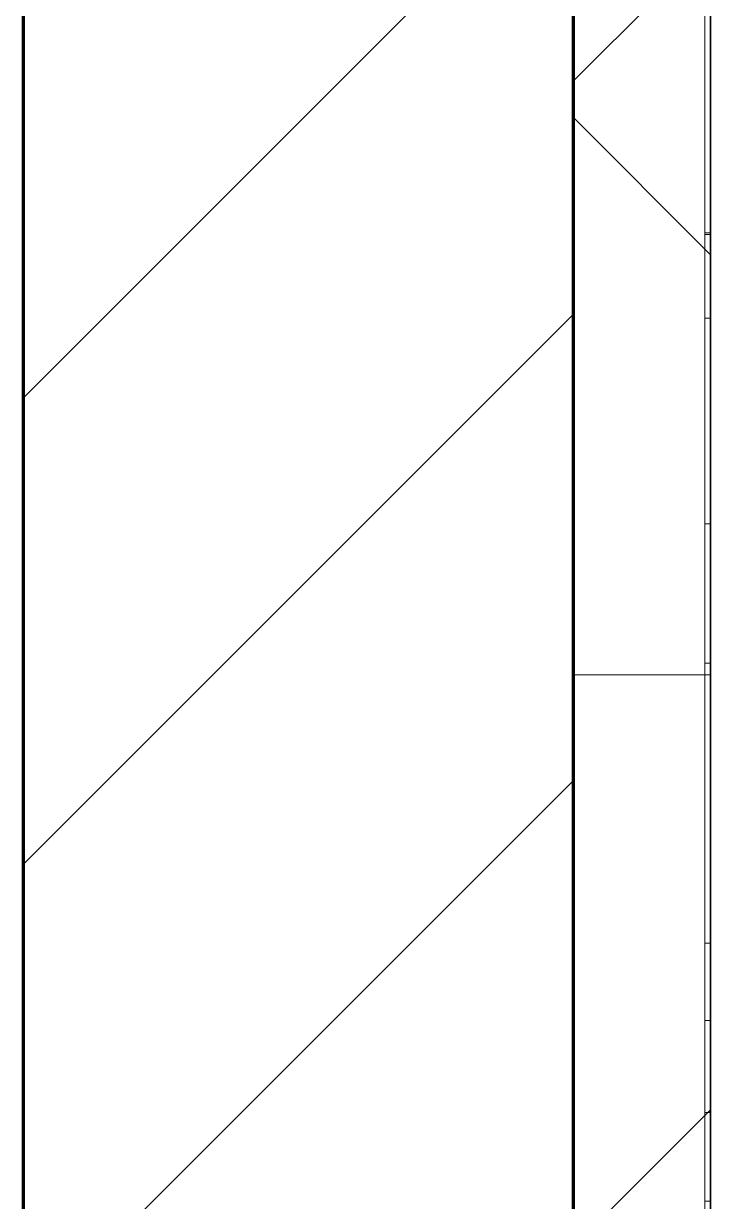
# Model space of a CAD drawing. Header units: millimetres. Extents: x -920231 to -841213, y -17301 to 22361.
# Drawn here: x -871207.4 to -870957.4, y 6387.4 to 6816 of the extents above; entities that cross this region are included whole.
import ezdxf

# ---------------------------------------------------------------- set-up
doc = ezdxf.new("R2010")
doc.units = ezdxf.units.MM
for name, color, linetype, lineweight in [('A-GLAZ-CURT', 2, 'Continuous', 9), ('A-WALL', 5, 'Continuous', 35), ('A-WALL-FNSH', 2, 'Continuous', 35), ('A-WALL-PATT', 1, 'Continuous', 35)]:
    doc.layers.add(name, color=color, linetype=linetype, lineweight=lineweight)

# ---------------------------------------------------------------- blocks, each defined once
blk = doc.blocks.new('PPLS-PP19_Custom Tile Pattern - Custom Tile Pattern-V55-4230-01 ENLARGED MULTI-PURPOSE LEVEL - REFLECTED CEILING PLAN - SHEET 1')
at = {"layer": 'A-GLAZ-CURT'}
for p, q in [((34.85, 0), (139.22, 0)), ((139.22, 0), (139.22, -2)), ((170.29, 0), (245.04, 0)), ((170.29, -2), (170.29, 0)), ((195.99, 0), (213.31, 0)), ((213.31, 0), (195.99, 0)), ((230.06, 0), (300, 0)), ((245.04, 0), (245.04, -2)), ((295.8, 0), (300, 0)), ((295.8, -2), (295.8, 0)), ((300, 0), (300, -2)), ((-300, -2), (300, -2)), ((139.22, -2), (34.85, -2)), ((139.77, 0), (139.77, -2)), ((245.04, -2), (170.29, -2)), ((300, -2), (295.8, -2)), ((300, -2), (300, -50)), ((300, -50), (-300, -50))]:
    blk.add_line(p, q, dxfattribs=at)
for points, knots in [([(76.63, 0), (74.8, 0), (67.65, 0), (53.52, 0), (37, 0), (24.07, 0), (12.82, 0), (-2.9, 0), (-20.62, 0), (-32.81, 0), (-44.85, 0), (-51.43, 0), (-51.79, 0)], [-3095.572228, -3095.572228, -3095.572228, -3095.572228, -2950.589685, -2634.532728, -2313.748533, -2106.613311, -1925.670641, -1617.263037, -1290.787923, -1039.307308, -819.71621, -644.910881, -644.910881, -644.910881, -644.910881]), ([(-36.78, 0), (-32.43, 0), (-19.22, 0), (8.83, 0), (43.36, 0), (70.92, 0), (82.12, 0), (83.66, 0)], [-6191.144455, -6191.144455, -6191.144455, -6191.144455, -5862.463379, -5340.621928, -4573.028122, -4094.177415, -3869.465285, -3869.465285, -3869.465285, -3869.465285]), ([(70.61, 0), (66.16, 0), (55.8, 0), (39.61, 0), (24.74, 0), (2.64, 0), (-17.84, 0), (-30.57, 0), (-31.82, 0), (-32, 0)], [-4647.237329, -4647.237329, -4647.237329, -4647.237329, -4326.416877, -4098.545751, -3766.694881, -3333.063701, -2994.501669, -2698.150104, -2614.070998, -2614.070998, -2614.070998, -2614.070998]), ([(-15.19, 0), (-13.07, 0), (7.48, 0), (42.82, 0), (88.72, 0), (120.63, 0), (138.28, 0), (138.53, 0)], [-461.142613, -461.142613, -461.142613, -461.142613, -429.606584, -390.253598, -346.313304, -291.370682, -290.5735, -290.5735, -290.5735, -290.5735]), ([(103.09, 0), (101.08, 0), (86.31, 0), (63.34, 0), (35.84, 0), (18.55, 0), (11.55, 0), (9.01, 0)], [-375.435014, -375.435014, -375.435014, -375.435014, -369.147452, -330.153101, -307.516438, -285.83788, -269.307637, -269.307637, -269.307637, -269.307637]), ([(114.39, 0), (114.2, 0), (112.08, 0), (105.42, 0), (92.38, 0), (85.59, 0), (74.4, 0), (62.26, 0), (51.85, 0), (43.81, 0), (29.53, 0), (20.67, 0), (18.85, 0), (18.16, 0)], [-8148.58938, -8148.58938, -8148.58938, -8148.58938, -8105.191388, -7723.759874, -7531.75727, -7135.649961, -6924.452779, -6738.82075, -6548.303034, -6314.283804, -6135.05769, -5972.647715, -5832.674503, -5832.674503, -5832.674503, -5832.674503]), ([(27.44, 0), (27.9, 0), (29.54, 0), (38.07, 0), (53.39, 0), (71.67, 0), (84.83, 0), (86.01, 0), (92.51, 0), (94.33, 0)], [-5037.309798, -5037.309798, -5037.309798, -5037.309798, -4887.603822, -4705.298446, -4353.683244, -3960.84581, -3759.045785, -3336.541051, -2783.776468, -2783.776468, -2783.776468, -2783.776468]), ([(136.44, 0), (121.66, 0), (86.93, 0), (51.16, 0), (31.18, 0)], [-106.750556, -106.750556, -106.750556, -106.750556, -59.610984, 0, 0, 0, 0]), ([(34.85, 0), (38.34, 0), (49.1, 0), (71.92, 0), (100.57, 0), (116.36, 0), (128.82, 0), (129.02, 0), (129.02, 0)], [-133.562983, -133.562983, -133.562983, -133.562983, -118.513713, -97.899267, -63.759246, -39.050993, -35.895543, -35.445596, -35.445596, -35.445596, -35.445596]), ([(168.37, 0), (167.68, 0), (162.47, 0), (147.02, 0), (109.77, 0), (76.86, 0), (57.82, 0), (46.51, 0), (41.18, 0), (36.02, 0), (35.54, 0), (35.54, 0)], [-543.375029, -543.375029, -543.375029, -543.375029, -530.793311, -458.593899, -401.860199, -357.622665, -341.267687, -334.000314, -326.15566, -319.318397, -317.489778, -317.489778, -317.489778, -317.489778]), ([(36.29, 0), (37.77, 0), (48.82, 0), (64.79, 0), (95.91, 0), (124.45, 0), (132.42, 0), (134.6, 0)], [-314.598523, -314.598523, -314.598523, -314.598523, -305.899624, -287.17622, -249.500363, -194.761443, -152.241002, -152.241002, -152.241002, -152.241002]), ([(54.13, 0), (54.51, 0), (59.55, 0), (64.47, 0), (72.74, 0), (75.22, 0), (76.03, 0), (76.21, 0)], [-773.833808, -773.833808, -773.833808, -773.833808, -753.071572, -495.328968, -421.953223, -334.951786, -290.452333, -290.452333, -290.452333, -290.452333]), ([(76.22, 0), (75.58, 0), (73.64, 0), (71.05, 0), (70.61, 0)], [-193.634889, -193.634889, -193.634889, -193.634889, -31.537676, 0, 0, 0, 0]), ([(94.4, 0), (94.4, 0), (94.64, 0), (99.11, 0), (108.97, 0), (120.79, 0), (139.94, 0), (163.31, 0), (185.23, 0), (193.62, 0), (194.69, 0), (194.79, 0)], [-2348.345796, -2348.345796, -2348.345796, -2348.345796, -2310.419338, -2233.599744, -2052.234781, -1843.028543, -1530.39897, -1095.004608, -529.74427, -295.064701, -265.121568, -265.121568, -265.121568, -265.121568]), ([(129.02, 0), (129, 0), (124.41, 0), (122.35, 0), (114.96, 0), (108.04, 0), (103.09, 0)], [-35.354907, -35.354907, -35.354907, -35.354907, -31.430235, -22.807238, -15.488593, 0, 0, 0, 0]), ([(137.21, 0), (135.78, 0), (132.29, 0), (126.24, 0), (118.6, 0), (114.23, 0), (111.98, 0), (105.66, 0), (105.23, 0), (105.23, 0)], [-9759.438653, -9759.438653, -9759.438653, -9759.438653, -9677.714971, -9567.007022, -9453.21225, -9220.200448, -9012.77275, -8966.157302, -8929.495943, -8929.495943, -8929.495943, -8929.495943]), ([(105.26, 0), (105.52, 0), (111.01, 0), (112.65, 0), (113.59, 0)], [-8920.561005, -8920.561005, -8920.561005, -8920.561005, -8814.835624, -8577.462505, -8577.462505, -8577.462505, -8577.462505]), ([(157.9, 0), (156.77, 0), (151.67, 0), (144.66, 0), (139.38, 0), (138.19, 0)], [-10292.955006, -10292.955006, -10292.955006, -10292.955006, -10098.273015, -9847.788484, -9778.307256, -9778.307256, -9778.307256, -9778.307256]), ([(193.8, 0), (193.33, 0), (190.11, 0), (183.13, 0), (171, 0), (161.95, 0), (161.28, 0), (158.35, 0), (157.85, 0), (157.77, 0)], [-11665.349007, -11665.349007, -11665.349007, -11665.349007, -11565.880756, -11105.624034, -10839.086983, -10768.332124, -10666.779182, -10580.760289, -10550.278881, -10550.278881, -10550.278881, -10550.278881]), ([(300, 0), (286.53, 0), (254.22, 0), (207.11, 0), (177.41, 0), (159.34, 0), (158.33, 0), (158.3, 0)], [-285.253232, -285.253232, -285.253232, -285.253232, -244.693688, -187.987675, -143.776725, -129.632772, -123.352749, -123.352749, -123.352749, -123.352749]), ([(159.07, 0), (159.13, 0), (160.84, 0), (165.21, 0), (174.15, 0), (185.98, 0), (208.82, 0), (219.42, 0), (230.06, 0)], [-115.643202, -115.643202, -115.643202, -115.643202, -114.681583, -87.660824, -65.295536, -41.623857, -24.459831, 0, 0, 0, 0]), ([(215.22, 0), (214.62, 0), (210.55, 0), (203.98, 0), (187.54, 0), (175.3, 0), (169.49, 0)], [-203.825446, -203.825446, -203.825446, -203.825446, -198.527383, -184.406837, -162.427601, -142.916156, -142.916156, -142.916156, -142.916156]), ([(170.29, 0), (170.39, 0), (171.48, 0), (172.17, 0), (172.45, 0)], [-59.471458, -59.471458, -59.471458, -59.471458, -56.742688, -29.735729, -29.735729, -29.735729, -29.735729]), ([(172.07, 0), (177.66, 0), (187.87, 0), (201.08, 0), (207.47, 0), (213.96, 0), (215.11, 0)], [-255.364076, -255.364076, -255.364076, -255.364076, -237.955587, -223.92608, -215.862851, -208.75215, -208.75215, -208.75215, -208.75215]), ([(300, 0), (288.22, 0), (262, 0), (230.48, 0), (220, 0), (219.04, 0)], [-12528.858583, -12528.858583, -12528.858583, -12528.858583, -11905.454923, -11162.864862, -10859.773777, -10859.773777, -10859.773777, -10859.773777]), ([(219.84, 0), (220.8, 0), (227.72, 0), (240.28, 0), (245.04, 0)], [-10674.31991, -10674.31991, -10674.31991, -10674.31991, -10511.382485, -9932.504441, -9932.504441, -9932.504441, -9932.504441]), ([(284.78, 0), (284.83, 0), (285.23, 0), (287.47, 0), (293.59, 0), (297.76, 0), (300, 0)], [-4096.535135, -4096.535135, -4096.535135, -4096.535135, -4053.389046, -3959.664717, -3862.421465, -3746.95702, -3746.95702, -3746.95702, -3746.95702]), ([(295.8, 0), (294.18, 0), (290.94, 0), (286.68, 0), (285.79, 0)], [-4679.165325, -4679.165325, -4679.165325, -4679.165325, -4358.271401, -4213.061173, -4213.061173, -4213.061173, -4213.061173])]:
    blk.add_open_spline(points, degree=3, knots=knots, dxfattribs=at)
for points in [[(80.35, 0), (79.57, 0), (78.27, 0), (76.63, 0)], [(84.06, 0), (83.48, 0), (82.41, 0), (81.72, 0)], [(195.11, 0), (194.91, 0), (194.44, 0), (193.8, 0)]]:
    blk.add_open_spline(points, degree=3, dxfattribs=at)
blk = doc.blocks.new('PPLS-PP19_Custom Tile Pattern - Custom Tile Pattern-V56-4230-01 ENLARGED MULTI-PURPOSE LEVEL - REFLECTED CEILING PLAN - SHEET 1')
at = {"layer": 'A-GLAZ-CURT'}
for p, q in [((-300, 0), (-202.31, 0)), ((-300, -2), (-300, 0)), ((-293.07, 0), (-275.75, 0)), ((-275.75, 0), (-293.07, 0)), ((-222.32, 0), (-213.68, 0)), ((-213.68, 0), (-222.32, 0)), ((-213.66, 0), (-205, 0)), ((-205, 0), (-213.66, 0)), ((-202.31, 0), (-202.31, -2)), ((-174.21, 0), (-140.66, 0)), ((-174.21, -2), (-174.21, 0)), ((-140.66, 0), (-140.66, -2)), ((-108.4, 0), (-81.66, 0)), ((-108.4, -2), (-108.4, 0)), ((-300, -2), (300, -2)), ((-300, -50), (-300, -2)), ((-202.31, -2), (-300, -2)), ((-140.66, -2), (-174.21, -2)), ((-81.66, -2), (-108.4, -2)), ((300, -50), (-300, -50))]:
    blk.add_line(p, q, dxfattribs=at)
at = {"layer": 'A-GLAZ-CURT', "flags": 128}
for points in [[(-300, 0), (-291.7, 0), (-283.58, 0), (-275.62, 0), (-267.8, 0), (-260.12, 0), (-252.56, 0), (-245.12, 0), (-237.77, 0), (-230.5, 0), (-223.32, 0), (-216.2, 0), (-209.18, 0), (-202.31, 0)], [(-213.67, 0), (-219.49, 0), (-226.14, 0), (-232.95, 0), (-239.91, 0), (-247.01, 0), (-254.25, 0), (-261.61, 0), (-269.09, 0), (-276.68, 0), (-284.36, 0), (-292.14, 0), (-300, 0)], [(-174.21, 0), (-178.96, 0), (-183.97, 0), (-189.27, 0), (-194.85, 0), (-200.68, 0), (-206.74, 0), (-213.02, 0)]]:
    blk.add_lwpolyline(points, dxfattribs=at)
at = {"layer": 'A-GLAZ-CURT'}
for points, knots in [([(-300, 0), (-284.65, 0), (-253.42, 0), (-226.6, 0), (-213.66, 0)], [-5323.127839, -5323.127839, -5323.127839, -5323.127839, -4502.809032, -3619.454071, -3619.454071, -3619.454071, -3619.454071]), ([(-130.62, 0), (-132.02, 0), (-156.15, 0), (-202.69, 0), (-262.56, 0), (-294.48, 0), (-300, 0)], [-17260.46824, -17260.46824, -17260.46824, -17260.46824, -17136.203329, -15131.813646, -13729.592194, -13439.944408, -13439.944408, -13439.944408, -13439.944408]), ([(-137.88, 0), (-140.56, 0), (-147.66, 0), (-147.69, 0), (-158.72, 0), (-174.02, 0), (-185.59, 0), (-209.77, 0), (-232.01, 0), (-255.22, 0), (-262.59, 0), (-264.9, 0), (-265.4, 0)], [-3187.727384, -3187.727384, -3187.727384, -3187.727384, -2919.378265, -2477.344047, -2237.412286, -2029.680487, -1755.085331, -1400.429864, -858.079193, -543.655514, -208.940337, 0, 0, 0, 0]), ([(-258.6, 0), (-257.91, 0), (-254.26, 0), (-241.25, 0), (-226.36, 0), (-216.67, 0), (-213.68, 0)], [-5722.54675, -5722.54675, -5722.54675, -5722.54675, -5657.471696, -5413.335975, -5017.494783, -4852.787862, -4852.787862, -4852.787862, -4852.787862]), ([(-213.68, 0), (-216.7, 0), (-222.29, 0), (-231.26, 0), (-233.46, 0), (-234, 0)], [-1136.664345, -1136.664345, -1136.664345, -1136.664345, -978.033455, -846.069444, -682.911962, -682.911962, -682.911962, -682.911962]), ([(-233.49, 0), (-233.44, 0), (-232.38, 0), (-230.74, 0), (-225.3, 0), (-223.63, 0)], [-455.274641, -455.274641, -455.274641, -455.274641, -440.605512, -119.536984, 0, 0, 0, 0]), ([(-213.68, 0), (-211.95, 0), (-202.56, 0), (-188.58, 0), (-169.02, 0), (-152.12, 0), (-138.64, 0), (-132.46, 0), (-131.12, 0)], [-5258.574772, -5258.574772, -5258.574772, -5258.574772, -5161.076232, -4739.070012, -4465.409639, -4149.119819, -3839.893365, -3743.369272, -3743.369272, -3743.369272, -3743.369272]), ([(-133.82, 0), (-135.51, 0), (-137.8, 0), (-149.31, 0), (-162.01, 0), (-177.91, 0), (-196.42, 0), (-208.16, 0), (-213.59, 0)], [-2731.647847, -2731.647847, -2731.647847, -2731.647847, -2418.507304, -2308.929706, -2113.765672, -1763.376603, -1422.553702, -1138.186603, -1138.186603, -1138.186603, -1138.186603]), ([(-213.02, 0), (-199.81, 0), (-173.72, 0), (-151.15, 0), (-140.66, 0)], [-3604.76485, -3604.76485, -3604.76485, -3604.76485, -2700.551212, -1671.606487, -1671.606487, -1671.606487, -1671.606487]), ([(-212.94, 0), (-212.82, 0), (-209.65, 0), (-200.2, 0), (-185.8, 0), (-171.77, 0), (-158.7, 0), (-157.22, 0)], [-4839.200608, -4839.200608, -4839.200608, -4839.200608, -4832.723979, -4666.091899, -4349.945572, -4000.813434, -3840.635403, -3840.635403, -3840.635403, -3840.635403]), ([(-152.35, 0), (-151.03, 0), (-147.71, 0), (-143.57, 0), (-138.62, 0)], [-3494.978217, -3494.978217, -3494.978217, -3494.978217, -3371.022232, -3227.460399, -3227.460399, -3227.460399, -3227.460399]), ([(-118.78, 0), (-121.86, 0), (-126.28, 0), (-136.96, 0), (-147.46, 0), (-150.03, 0), (-150.57, 0)], [-5938.474035, -5938.474035, -5938.474035, -5938.474035, -5700.061948, -5508.838257, -5298.784692, -5196.16478, -5196.16478, -5196.16478, -5196.16478]), ([(-150.34, 0), (-150.07, 0), (-147.75, 0), (-143.47, 0), (-134.98, 0), (-131.56, 0)], [-4948.728362, -4948.728362, -4948.728362, -4948.728362, -4883.323924, -4440.880425, -4206.419108, -4206.419108, -4206.419108, -4206.419108]), ([(-26.75, 0), (-27.82, 0), (-36.18, 0), (-53.55, 0), (-78.2, 0), (-110.94, 0), (-130.52, 0), (-147.74, 0), (-149.07, 0)], [-8718.362214, -8718.362214, -8718.362214, -8718.362214, -8532.293389, -8073.216054, -7508.296369, -7004.680444, -6449.282163, -6277.220794, -6277.220794, -6277.220794, -6277.220794]), ([(-148.23, 0), (-146.94, 0), (-140.15, 0), (-137.28, 0), (-134.43, 0), (-131.95, 0), (-131.75, 0)], [-6162.058746, -6162.058746, -6162.058746, -6162.058746, -6017.569127, -5560.701257, -5364.112219, -5347.262158, -5347.262158, -5347.262158, -5347.262158]), ([(-86.16, 0), (-91.37, 0), (-104.13, 0), (-122.65, 0), (-139.03, 0), (-146.11, 0), (-146.95, 0)], [-1681.3698, -1681.3698, -1681.3698, -1681.3698, -1374.161226, -945.742622, -741.901385, -489.130243, -489.130243, -489.130243, -489.130243]), ([(-146.69, 0), (-146.59, 0), (-145.49, 0), (-138.96, 0), (-133.64, 0), (-131.07, 0)], [-420.34245, -420.34245, -420.34245, -420.34245, -406.956646, -290.263673, -140.11415, -140.11415, -140.11415, -140.11415]), ([(-127.41, 0), (-131.63, 0), (-133.13, 0), (-134.06, 0), (-134.11, 0)], [-8540.990293, -8540.990293, -8540.990293, -8540.990293, -8266.114998, -8251.085632, -8251.085632, -8251.085632, -8251.085632]), ([(-120.13, 0), (-120.14, 0), (-120.24, 0), (-121.3, 0), (-129.25, 0), (-133.82, 0)], [-2933.992132, -2933.992132, -2933.992132, -2933.992132, -2920.575025, -2840.280255, -2731.647847, -2731.647847, -2731.647847, -2731.647847]), ([(-130.7, 0), (-130.4, 0), (-127.48, 0), (-117.33, 0), (-95.54, 0), (-84.96, 0), (-81.66, 0)], [-7348.277714, -7348.277714, -7348.277714, -7348.277714, -7293.749979, -6839.55839, -6236.997189, -5931.848349, -5931.848349, -5931.848349, -5931.848349]), ([(-130.68, 0), (-128.71, 0), (-122.38, 0), (-107.3, 0), (-90.42, 0), (-75.26, 0), (-68.41, 0), (-65.12, 0), (-63.63, 0)], [-4186.623252, -4186.623252, -4186.623252, -4186.623252, -4054.690705, -3793.097032, -3402.597032, -3144.956779, -3050.982048, -2969.237017, -2969.237017, -2969.237017, -2969.237017]), ([(-130.57, 0), (-129.45, 0), (-126.47, 0), (-124.19, 0), (-123.43, 0), (-123.28, 0)], [-3730.153496, -3730.153496, -3730.153496, -3730.153496, -3647.167523, -3488.92562, -3439.852845, -3439.852845, -3439.852845, -3439.852845]), ([(-113.44, 0), (-113.46, 0), (-114.06, 0), (-119.73, 0), (-125.43, 0), (-127.03, 0), (-127.41, 0)], [-323.250712, -323.250712, -323.250712, -323.250712, -282.672656, -98.539552, -24.539552, 0, 0, 0, 0]), ([(-126.5, 0), (-122.44, 0), (-108.71, 0), (-86.68, 0), (-63.44, 0), (-54.4, 0), (-48.53, 0), (-30.79, 0), (-18.03, 0), (8.61, 0), (15.02, 0), (22.91, 0), (31, 0), (39.04, 0), (51.19, 0), (58.74, 0), (61.34, 0), (61.45, 0)], [-5231.017328, -5231.017328, -5231.017328, -5231.017328, -4994.692869, -4542.524482, -4008.285538, -3689.699207, -3546.54457, -3315.260113, -2864.387349, -2439.246196, -2084.094819, -1956.422387, -1818.904206, -1645.594513, -1443.202566, -1228.752106, -1120.932285, -1120.932285, -1120.932285, -1120.932285]), ([(-125.15, 0), (-124.93, 0), (-121.96, 0), (-113.01, 0), (-98.9, 0), (-85.29, 0), (-71.67, 0), (-65.93, 0), (-65.07, 0)], [-3362.7396, -3362.7396, -3362.7396, -3362.7396, -3342.215224, -3074.362186, -2902.289527, -2605.247022, -2322.099534, -2241.8264, -2241.8264, -2241.8264, -2241.8264]), ([(-122.08, 0), (-122.01, 0), (-121.69, 0), (-121.2, 0), (-120.88, 0)], [-3136.336417, -3136.336417, -3136.336417, -3136.336417, -3110.304437, -3035.164275, -3035.164275, -3035.164275, -3035.164275]), ([(-36.33, 0), (-36.43, 0), (-37.27, 0), (-45.02, 0), (-46.13, 0), (-60.59, 0), (-81.23, 0), (-99.51, 0), (-114.02, 0), (-117.28, 0), (-118.78, 0)], [-1855.773136, -1855.773136, -1855.773136, -1855.773136, -1810.870157, -1672.078046, -1405.135169, -1060.00838, -740.068933, -229.489605, -116.330425, 0, 0, 0, 0]), ([(-117.69, 0), (-117.06, 0), (-114.75, 0), (-113.43, 0), (-113.43, 0)], [-808.126779, -808.126779, -808.126779, -808.126779, -394.672656, -330.797262, -330.797262, -330.797262, -330.797262]), ([(-63.81, 0), (-70.01, 0), (-86.35, 0), (-107.8, 0), (-116.79, 0), (-117.66, 0)], [-2747.631049, -2747.631049, -2747.631049, -2747.631049, -2193.204658, -1433.981041, -969.752135, -969.752135, -969.752135, -969.752135]), ([(-115.82, 0), (-114.96, 0), (-110.41, 0), (-96.78, 0), (-71.33, 0), (-42.53, 0), (-12.78, 0), (4.23, 0), (9.64, 0), (10.14, 0), (10.18, 0)], [-5724.064692, -5724.064692, -5724.064692, -5724.064692, -5430.283136, -5103.229623, -4799.173296, -4065.652676, -3589.737505, -3285.047089, -3066.359526, -3044.715262, -3044.715262, -3044.715262, -3044.715262]), ([(9.32, 0), (9.08, 0), (7.65, 0), (2.57, 0), (-12.23, 0), (-25.64, 0), (-40, 0), (-56.24, 0), (-75.59, 0), (-94, 0), (-112.01, 0), (-114.94, 0), (-115.63, 0)], [-2922.926651, -2922.926651, -2922.926651, -2922.926651, -2882.788014, -2720.818881, -2518.50168, -2125.455881, -1792.521578, -1466.981642, -1208.454564, -789.402658, -501.969187, -243.577221, -243.577221, -243.577221, -243.577221])]:
    blk.add_open_spline(points, degree=3, knots=knots, dxfattribs=at)
for points in [[(-223.63, 0), (-220.79, 0), (-217.38, 0), (-213.8, 0)], [(-134.24, 0), (-133.61, 0), (-132.66, 0), (-131.21, 0)], [(-130.79, 0), (-129.54, 0), (-128.07, 0), (-126.5, 0)], [(-130.59, 0), (-128.41, 0), (-126.57, 0), (-125.15, 0)], [(-108.4, 0), (-115.04, 0), (-122.16, 0), (-129.69, 0)]]:
    blk.add_open_spline(points, degree=3, dxfattribs=at)

msp = doc.modelspace()

# ---------------------------------------------------------------- hatches: boundary and pattern name
at = {"layer": 'A-WALL-PATT', "lineweight": 9}
h = msp.add_hatch(dxfattribs=at)
h.set_pattern_fill('FP_2', color=256, style=0, pattern_type=2)
h.set_pattern_definition([(45, (0, 0), (-84.852814, 84.852814), [])])
h.paths.add_polyline_path([(-871207.37, 4079.02), (-871007.37, 4079.02), (-871007.37, 9737.02), (-871207.37, 9737.02), (-871207.37, 5080.87)])
h = msp.add_hatch(dxfattribs=at)
h.set_pattern_fill('FP_3', color=256, style=0, pattern_type=2)
h.set_pattern_definition([(45, (0, 0), (-212.13203, 212.13203), []), (135, (0, 0), (-212.13203, -212.13203), [])])
h.paths.add_polyline_path([(-870957.37, 4129.02), (-870957.37, 9537.02), (-871007.37, 9537.02), (-871007.37, 4129.02)])

# ---------------------------------------------------------------- linework, layer by layer
at = {"layer": 'A-WALL', "color": 7, "lineweight": 70}
for p, q in [((-871207.37, 4079.02), (-871207.37, 9737.02)), ((-871007.37, 9537.02), (-871007.37, 4129.02))]:
    msp.add_line(p, q, dxfattribs=at)
at = {"layer": 'A-WALL-FNSH', "color": 250}
for p, q in [((-871007.37, 4129.02), (-871007.37, 9537.02)), ((-870957.37, 9537.02), (-870957.37, 4129.02))]:
    msp.add_line(p, q, dxfattribs=at)

# ---------------------------------------------------------------- block references
at = {"layer": 'A-GLAZ-CURT', "rotation": 270}
for name, p in [('PPLS-PP19_Custom Tile Pattern - Custom Tile Pattern-V55-4230-01 ENLARGED MULTI-PURPOSE LEVEL - REFLECTED CEILING PLAN - SHEET 1', (-870957.37, 6879.02)), ('PPLS-PP19_Custom Tile Pattern - Custom Tile Pattern-V56-4230-01 ENLARGED MULTI-PURPOSE LEVEL - REFLECTED CEILING PLAN - SHEET 1', (-870957.37, 6279.02))]:
    msp.add_blockref(name, p, dxfattribs=at)

doc.saveas('drawing.dxf')
